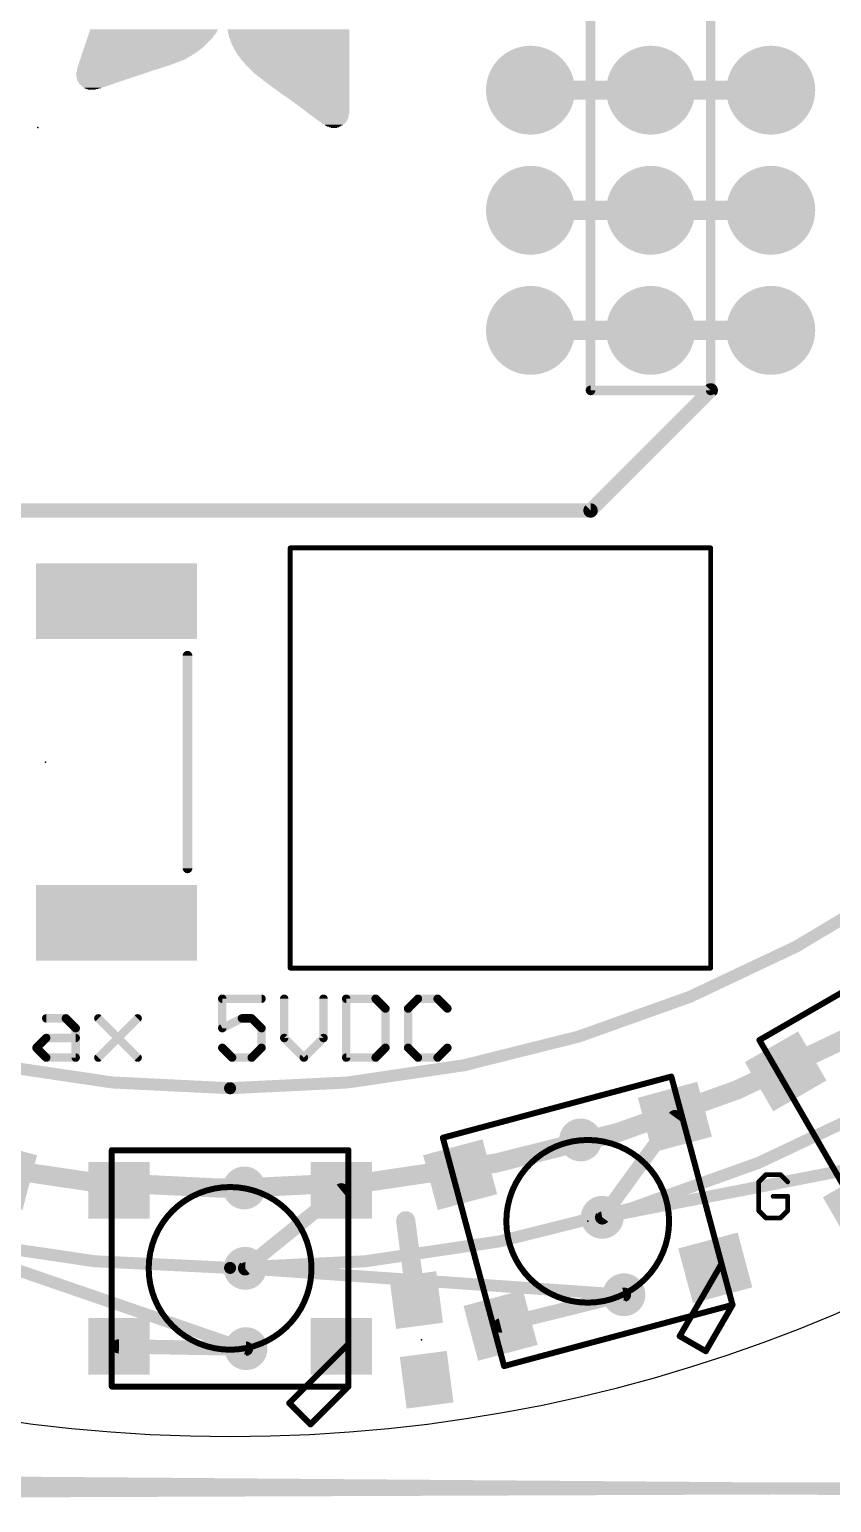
# Model space of a CAD drawing. Extents: x -33.4 to 34.4, y -34.2 to 33.7.
# Drawn here: x -4.24 to 12.71, y -34.16 to -3.01 of the extents above; entities that cross this region are included whole.
import ezdxf

# ---------------------------------------------------------------- set-up
doc = ezdxf.new("R2010")
doc.units = 0
for name, color, linetype in [('1', 12, 'CONTINUOUS'), ('16', 132, 'CONTINUOUS'), ('17', 110, 'CONTINUOUS'), ('18', 110, 'CONTINUOUS'), ('20', 53, 'CONTINUOUS'), ('21', 40, 'CONTINUOUS'), ('23', 40, 'CONTINUOUS')]:
    doc.layers.add(name, color=color, linetype=linetype)

# ---------------------------------------------------------------- blocks, each defined once
blk = doc.blocks.new('RECT')
blk.add_solid([(-0.5, -0.5), (0.5, -0.5), (-0.5, 0.5), (0.5, 0.5)])
blk = doc.blocks.new('ROUNDP')
at = {"const_width": 0.5}
blk.add_lwpolyline([(0, -0.25, 1), (0, 0.25, 1), (0, -0.25)], format="xyb", dxfattribs=at)
blk = doc.blocks.new('ROUNDV')
at = {"const_width": 0.5}
blk.add_lwpolyline([(0, -0.25, 1), (0, 0.25, 1), (0, -0.25)], format="xyb", dxfattribs=at)

msp = doc.modelspace()

# ---------------------------------------------------------------- linework, layer by layer
at = {"layer": '1'}
for points, const_width in [([(0, 29.2, 1), (0, -29.2)], 0.254), ([(-25.4, 0, 0.4142), (0, -25.4)], 0.254), ([(0, -25.4, 0.4142), (25.4, 0)], 0.254), ([(0, -29.2, 0.4142), (29.2, 0)], 0.254), ([(6.35, -4.1884, 1), (6.35, -4.3916)], 0.2032), ([(8.89, -4.1884, 1), (8.89, -4.3916)], 0.2032), ([(8.89, -4.3916, 1), (8.89, -4.1884)], 0.2032), ([(11.43, -4.3916, 1), (11.43, -4.1884)], 0.2032), ([(6.35, -6.7284, 1), (6.35, -6.9316)], 0.2032), ([(8.89, -6.7284, 1), (8.89, -6.9316)], 0.2032), ([(8.89, -6.9316, 1), (8.89, -6.7284)], 0.2032), ([(11.43, -6.9316, 1), (11.43, -6.7284)], 0.2032), ([(6.35, -9.2684, 1), (6.35, -9.4716)], 0.2032), ([(8.89, -9.2684, 1), (8.89, -9.4716)], 0.2032), ([(8.89, -9.4716, 1), (8.89, -9.2684)], 0.2032), ([(11.43, -9.4716, 1), (11.43, -9.2684)], 0.2032), ([(0, -25.3365, 1), (0, -25.4635)], 0.127), ([(0, -25.4635, 1), (0, -25.3365)], 0.127), ([(9.4646, -26.0573, 1), (9.3412, -25.9678)], 0.1524), ([(2.398, -27.6192, 1), (2.302, -27.5008)], 0.1524), ([(3.814, -28.1914, 1), (3.6125, -28.2179)], 0.2032), ([(7.8057, -28.0858, 1), (7.9291, -28.1752)], 0.1524), ([(3.9135, -28.9468, 1), (3.7121, -28.9733)], 0.2032), ([(3.7121, -28.9733, 1), (3.9135, -28.9468)], 0.2032), ([(0, -29.1365, 1), (0, -29.2635)], 0.127), ([(0, -29.2635, 1), (0, -29.1365)], 0.127), ([(0.2705, -29.149, 1), (0.3665, -29.2674)], 0.1524), ([(3.833, -29.8933, 1), (4.0345, -29.8669)], 0.2032), ([(8.3438, -29.8417, 1), (8.307, -29.6938)], 0.1524), ([(5.6988, -30.3426, 1), (5.7356, -30.4905)], 0.1524), ([(-2.3486, -30.7838, 1), (-2.3514, -30.9362)], 0.1524), ([(0.3357, -30.9844, 1), (0.3384, -30.8321)], 0.1524)]:
    msp.add_lwpolyline(points, format="xyb", dxfattribs=dict(at, const_width=const_width))
for points, const_width in [([(8.89, -4.29), (6.35, -4.29)], 0.4064), ([(11.43, -4.29), (8.89, -4.29)], 0.4064), ([(8.89, -6.83), (6.35, -6.83)], 0.4064), ([(8.89, -6.83), (11.43, -6.83)], 0.4064), ([(8.89, -9.37), (6.35, -9.37)], 0.4064), ([(11.43, -9.37), (8.89, -9.37)], 0.4064), ([(7.8674, -28.1305), (9.4029, -26.0126)], 0.3048), ([(0.3185, -29.2082), (2.35, -27.56)], 0.3048), ([(3.7132, -28.2047), (3.8128, -28.9601)], 0.4064), ([(3.8128, -28.9601), (3.9337, -29.8801)], 0.4064), ([(5.7172, -30.4166), (8.3254, -29.7678)], 0.3048), ([(-2.35, -30.86), (0.3371, -30.9082)], 0.3048), ([(-32.258, -33.528), (33.528, -34.036)], 0.254)]:
    msp.add_lwpolyline(points, dxfattribs=dict(at, const_width=const_width))
at = {"layer": '16'}
for points, const_width in [([(-27.5085, -0.3, 0.4142), (-0.3, -27.5085)], 0.4064), ([(0.3, -27.5085, 0.4142), (27.5085, -0.3)], 0.4064), ([(-0.3, -27.4069, 1), (-0.3, -27.6101)], 0.2032), ([(-0.3, -27.6101, 1), (-0.3, -27.4069)], 0.2032), ([(0.3, -27.4069, 1), (0.3, -27.6101)], 0.2032), ([(0.3, -27.6101, 1), (0.3, -27.4069)], 0.2032), ([(7.8553, -28.0682, 1), (7.8795, -28.1928)], 0.127), ([(0.3229, -29.1449, 1), (0.3141, -29.2716)], 0.127), ([(8.3209, -29.8311, 1), (8.3298, -29.7044)], 0.127), ([(0.3164, -30.9683, 1), (0.3577, -30.8482)], 0.127)]:
    msp.add_lwpolyline(points, format="xyb", dxfattribs=dict(at, const_width=const_width))
for points, const_width in [([(15.746, -26.5986), (7.8674, -28.1305)], 0.254), ([(-0.3, -27.5085), (0.3, -27.5085)], 0.4064), ([(0.3371, -30.9082), (-7.252, -28.2956)], 0.254), ([(8.3254, -29.7678), (0.3185, -29.2082)], 0.254), ([(-33.274, -34.036), (33.528, -33.782)], 0.254)]:
    msp.add_lwpolyline(points, dxfattribs=dict(at, const_width=const_width))
at = {"layer": '20', "const_width": 0.1}
for points in [[(1.27, -22.86), (1.27, -13.97)], [(1.27, -13.97), (10.16, -13.97)], [(10.16, -13.97), (10.16, -22.86)], [(10.16, -22.86), (1.27, -22.86)]]:
    msp.add_lwpolyline(points, dxfattribs=at)
at = {"layer": '20', "const_width": 0.05}
for points in [[(1.295, -13.97, 1), (1.245, -13.97)], [(1.27, -13.945, 1), (1.27, -13.995)], [(10.185, -13.97, 1), (10.135, -13.97)], [(10.16, -13.995, 1), (10.16, -13.945)], [(1.27, -22.835, 1), (1.27, -22.885)], [(1.245, -22.86, 1), (1.295, -22.86)], [(10.135, -22.86, 1), (10.185, -22.86)], [(10.16, -22.885, 1), (10.16, -22.835)]]:
    msp.add_lwpolyline(points, format="xyb", dxfattribs=at)
at = {"layer": '20'}
for start, end in [(180, 270), (270, 0)]:
    msp.add_arc((0, 0), 32.766, start, end, dxfattribs=at)
at = {"layer": '21'}
for points, const_width in [([(7.62, 19.84), (7.62, -10.64)], 0.2032), ([(10.16, -10.64), (10.16, 19.84)], 0.2032), ([(7.62, -13.18), (10.16, -10.64)], 0.3048), ([(7.62, -10.64), (10.16, -10.64)], 0.2032), ([(-7.62, -13.18), (7.62, -13.18)], 0.3048), ([(-0.9, -16.25), (-0.9, -20.75)], 0.2032), ([(11.1899, -24.3816), (15.5201, -21.8816)], 0.127), ([(0.6653, -23.5066), (-0.1651, -23.5066)], 0.1778), ([(-0.1651, -23.5066), (-0.1651, -24.1295)], 0.1778), ([(1.1446, -23.5066), (1.1446, -24.3371)], 0.1778), ([(1.9751, -24.3371), (1.9751, -23.5066)], 0.1778), ([(2.4543, -23.5066), (2.4543, -24.7523)], 0.1778), ([(3.0772, -23.5066), (2.4543, -23.5066)], 0.1778), ([(3.2848, -23.7142), (3.0772, -23.5066)], 0.1778), ([(3.2848, -24.5447), (3.2848, -23.7142)], 0.1778), ([(3.9717, -23.5066), (3.7641, -23.7142)], 0.1778), ([(3.7641, -23.7142), (3.7641, -24.5447)], 0.1778), ([(4.3869, -23.5066), (3.9717, -23.5066)], 0.1778), ([(4.5945, -23.7142), (4.3869, -23.5066)], 0.1778), ([(-3.8867, -23.9219), (-3.4715, -23.9219)], 0.1778), ([(-3.4715, -23.9219), (-3.2638, -24.1295)], 0.1778), ([(-2.7846, -23.9219), (-1.9541, -24.7523)], 0.1778), ([(-2.7846, -24.7523), (-1.9541, -23.9219)], 0.1778), ([(-0.1651, -24.1295), (0.2501, -23.9219)], 0.1778), ([(0.2501, -23.9219), (0.4577, -23.9219)], 0.1778), ([(0.4577, -23.9219), (0.6653, -24.1295)], 0.1778), ([(-4.0943, -24.5447), (-3.8867, -24.3371)], 0.1778), ([(-3.8867, -24.3371), (-3.2638, -24.3371)], 0.1778), ([(-3.2638, -24.1295), (-3.2638, -24.7523)], 0.1778), ([(0.6653, -24.1295), (0.6653, -24.5447)], 0.1778), ([(1.1446, -24.3371), (1.5598, -24.7523)], 0.1778), ([(1.5598, -24.7523), (1.9751, -24.3371)], 0.1778), ([(-3.8867, -24.7523), (-4.0943, -24.5447)], 0.1778), ([(0.0425, -24.7523), (-0.1651, -24.5447)], 0.1778), ([(0.6653, -24.5447), (0.4577, -24.7523)], 0.1778), ([(3.0772, -24.7523), (3.2848, -24.5447)], 0.1778), ([(3.7641, -24.5447), (3.9717, -24.7523)], 0.1778), ([(4.3869, -24.7523), (4.5945, -24.5447)], 0.1778), ([(13.6899, -28.7117), (11.1899, -24.3816)], 0.127), ([(-3.2638, -24.7523), (-3.8867, -24.7523)], 0.1778), ([(0.4577, -24.7523), (0.0425, -24.7523)], 0.1778), ([(2.4543, -24.7523), (3.0772, -24.7523)], 0.1778), ([(3.9717, -24.7523), (4.3869, -24.7523)], 0.1778), ([(4.4982, -26.4468), (9.3278, -25.1527)], 0.127), ([(9.3278, -25.1527), (10.389, -29.113)], 0.127), ([(5.7923, -31.2764), (4.4982, -26.4468)], 0.127), ([(-2.5, -26.71), (2.5, -26.71)], 0.127), ([(-2.5, -31.71), (-2.5, -26.71)], 0.127), ([(2.5, -26.71), (2.5, -30.81)], 0.127), ([(11.3285, -27.228), (11.176, -27.3806)], 0.1016), ([(11.176, -27.3806), (11.176, -27.9907)], 0.1016), ([(11.6336, -27.228), (11.3285, -27.228)], 0.1016), ([(11.7861, -27.3806), (11.6336, -27.228)], 0.1016), ([(11.7861, -27.6856), (11.4811, -27.6856)], 0.1016), ([(11.7861, -27.9907), (11.7861, -27.6856)], 0.1016), ([(11.176, -27.9907), (11.3285, -28.1432)], 0.1016), ([(11.6336, -28.1432), (11.7861, -27.9907)], 0.1016), ([(11.3285, -28.1432), (11.6336, -28.1432)], 0.1016), ([(10.389, -29.113), (9.7526, -30.2153)], 0.127), ([(10.389, -29.113), (10.6219, -29.9823)], 0.127), ([(9.7526, -30.2153), (5.7923, -31.2764)], 0.127), ([(9.7526, -30.2153), (9.5051, -30.6439)], 0.127), ([(10.6219, -29.9823), (9.7526, -30.2153)], 0.127), ([(10.0562, -30.9621), (10.6219, -29.9823)], 0.127), ([(2.5, -30.81), (1.6, -31.71)], 0.127), ([(2.5, -30.81), (2.5, -31.71)], 0.127), ([(9.5051, -30.6439), (10.0562, -30.9621)], 0.127), ([(1.6, -31.71), (-2.5, -31.71)], 0.127), ([(1.6, -31.71), (1.25, -32.06)], 0.127), ([(2.5, -31.71), (1.6, -31.71)], 0.127), ([(1.7, -32.51), (2.5, -31.71)], 0.127), ([(1.25, -32.06), (1.7, -32.51)], 0.127)]:
    msp.add_lwpolyline(points, dxfattribs=dict(at, const_width=const_width))
for points, const_width in [([(7.62, -10.5892, 1), (7.62, -10.6908)], 0.1016), ([(7.5692, -10.64, 1), (7.6708, -10.64)], 0.1016), ([(10.2139, -10.6939, 1), (10.1061, -10.5861)], 0.1524), ([(10.1092, -10.64, 1), (10.2108, -10.64)], 0.1016), ([(10.16, -10.6908, 1), (10.16, -10.5892)], 0.1016), ([(7.5661, -13.1261, 1), (7.6739, -13.2339)], 0.1524), ([(7.62, -13.2562, 1), (7.62, -13.1038)], 0.1524), ([(-0.8492, -16.25, 1), (-0.9508, -16.25)], 0.1016), ([(-0.9508, -20.75, 1), (-0.8492, -20.75)], 0.1016), ([(-0.1651, -23.4622, 1), (-0.1651, -23.5511)], 0.0889), ([(-0.1207, -23.5066, 1), (-0.2096, -23.5066)], 0.0889), ([(0.6653, -23.5511, 1), (0.6653, -23.4622)], 0.0889), ([(1.1891, -23.5066, 1), (1.1002, -23.5066)], 0.0889), ([(2.0195, -23.5066, 1), (1.9306, -23.5066)], 0.0889), ([(2.4988, -23.5066, 1), (2.4099, -23.5066)], 0.0889), ([(2.4543, -23.4622, 1), (2.4543, -23.5511)], 0.0889), ([(3.1086, -23.4752, 1), (3.0457, -23.5381)], 0.0889), ([(3.0772, -23.5511, 1), (3.0772, -23.4622)], 0.0889), ([(3.3292, -23.7142, 1), (3.2403, -23.7142)], 0.0889), ([(3.2534, -23.7457, 1), (3.3162, -23.6828)], 0.0889), ([(3.8085, -23.7142, 1), (3.7196, -23.7142)], 0.0889), ([(3.7326, -23.6828, 1), (3.7955, -23.7457)], 0.0889), ([(3.9717, -23.4622, 1), (3.9717, -23.5511)], 0.0889), ([(4.0031, -23.5381, 1), (3.9402, -23.4752)], 0.0889), ([(4.4183, -23.4752, 1), (4.3555, -23.5381)], 0.0889), ([(4.3869, -23.5511, 1), (4.3869, -23.4622)], 0.0889), ([(4.5631, -23.7457, 1), (4.6259, -23.6828)], 0.0889), ([(-3.8867, -23.8774, 1), (-3.8867, -23.9663)], 0.0889), ([(-3.44, -23.8904, 1), (-3.5029, -23.9533)], 0.0889), ([(-3.4715, -23.9663, 1), (-3.4715, -23.8774)], 0.0889), ([(-2.7531, -23.8904, 1), (-2.816, -23.9533)], 0.0889), ([(-1.9227, -23.9533, 1), (-1.9855, -23.8904)], 0.0889), ([(0.2501, -23.8774, 1), (0.2501, -23.9663)], 0.0889), ([(0.27, -23.9616, 1), (0.2302, -23.8821)], 0.0889), ([(0.4892, -23.8904, 1), (0.4263, -23.9533)], 0.0889), ([(0.4577, -23.9663, 1), (0.4577, -23.8774)], 0.0889), ([(-3.8867, -24.2926, 1), (-3.8867, -24.3815)], 0.0889), ([(-3.8552, -24.3685, 1), (-3.9181, -24.3057)], 0.0889), ([(-3.2194, -24.1295, 1), (-3.3083, -24.1295)], 0.0889), ([(-3.2953, -24.1609, 1), (-3.2324, -24.098)], 0.0889), ([(-3.2638, -24.3815, 1), (-3.2638, -24.2926)], 0.0889), ([(-0.185, -24.0897, 1), (-0.1452, -24.1692)], 0.0889), ([(-0.2096, -24.1295, 1), (-0.1207, -24.1295)], 0.0889), ([(0.7098, -24.1295, 1), (0.6209, -24.1295)], 0.0889), ([(0.6339, -24.1609, 1), (0.6968, -24.098)], 0.0889), ([(1.176, -24.3057, 1), (1.1132, -24.3685)], 0.0889), ([(1.1002, -24.3371, 1), (1.1891, -24.3371)], 0.0889), ([(1.9306, -24.3371, 1), (2.0195, -24.3371)], 0.0889), ([(2.0065, -24.3685, 1), (1.9436, -24.3057)], 0.0889), ([(-4.0629, -24.5133, 1), (-4.1257, -24.5761)], 0.0889), ([(-4.1257, -24.5133, 1), (-4.0629, -24.5761)], 0.0889), ([(-0.1337, -24.5133, 1), (-0.1965, -24.5761)], 0.0889), ([(0.6209, -24.5447, 1), (0.7098, -24.5447)], 0.0889), ([(0.6968, -24.5761, 1), (0.6339, -24.5133)], 0.0889), ([(3.2403, -24.5447, 1), (3.3292, -24.5447)], 0.0889), ([(3.3162, -24.5761, 1), (3.2534, -24.5133)], 0.0889), ([(3.7196, -24.5447, 1), (3.8085, -24.5447)], 0.0889), ([(3.7955, -24.5133, 1), (3.7326, -24.5761)], 0.0889), ([(4.6259, -24.5761, 1), (4.5631, -24.5133)], 0.0889), ([(11.2174, -24.3657, 1), (11.1624, -24.3974)], 0.0635), ([(11.1741, -24.3541, 1), (11.2058, -24.4091)], 0.0635), ([(-3.8867, -24.7079, 1), (-3.8867, -24.7968)], 0.0889), ([(-3.9181, -24.7837, 1), (-3.8552, -24.7209)], 0.0889), ([(-3.3083, -24.7523, 1), (-3.2194, -24.7523)], 0.0889), ([(-3.2638, -24.7968, 1), (-3.2638, -24.7079)], 0.0889), ([(-2.816, -24.7209, 1), (-2.7531, -24.7837)], 0.0889), ([(-1.9855, -24.7837, 1), (-1.9227, -24.7209)], 0.0889), ([(0.0425, -24.7079, 1), (0.0425, -24.7968)], 0.0889), ([(0.0111, -24.7837, 1), (0.0739, -24.7209)], 0.0889), ([(0.4263, -24.7209, 1), (0.4892, -24.7837)], 0.0889), ([(0.4577, -24.7968, 1), (0.4577, -24.7079)], 0.0889), ([(1.5284, -24.7209, 1), (1.5913, -24.7837)], 0.0889), ([(1.5284, -24.7837, 1), (1.5913, -24.7209)], 0.0889), ([(2.4543, -24.7079, 1), (2.4543, -24.7968)], 0.0889), ([(2.4099, -24.7523, 1), (2.4988, -24.7523)], 0.0889), ([(3.0457, -24.7209, 1), (3.1086, -24.7837)], 0.0889), ([(3.0772, -24.7968, 1), (3.0772, -24.7079)], 0.0889), ([(3.9717, -24.7079, 1), (3.9717, -24.7968)], 0.0889), ([(3.9402, -24.7837, 1), (4.0031, -24.7209)], 0.0889), ([(4.3555, -24.7209, 1), (4.4183, -24.7837)], 0.0889), ([(4.3869, -24.7968, 1), (4.3869, -24.7079)], 0.0889), ([(9.3585, -25.1445, 1), (9.2972, -25.1609)], 0.0635), ([(9.336, -25.1834, 1), (9.3196, -25.122)], 0.0635), ([(4.5289, -26.4386, 1), (4.4675, -26.455)], 0.0635), ([(4.49, -26.4161, 1), (4.5064, -26.4775)], 0.0635), ([(7.5601, -29.935, 1), (7.5601, -26.4941, 1), (7.5601, -29.935)], 0.127), ([(-2.4682, -26.71, 1), (-2.5318, -26.71)], 0.0635), ([(-2.5, -26.6783, 1), (-2.5, -26.7417)], 0.0635), ([(2.5318, -26.71, 1), (2.4682, -26.71)], 0.0635), ([(2.5, -26.7417, 1), (2.5, -26.6783)], 0.0635), ([(11.2014, -27.3806, 1), (11.1506, -27.3806)], 0.0508), ([(11.158, -27.3626, 1), (11.194, -27.3985)], 0.0508), ([(11.3285, -27.2026, 1), (11.3285, -27.2534)], 0.0508), ([(11.3465, -27.246, 1), (11.3106, -27.2101)], 0.0508), ([(11.6516, -27.2101, 1), (11.6156, -27.246)], 0.0508), ([(11.6336, -27.2534, 1), (11.6336, -27.2026)], 0.0508), ([(11.7682, -27.3985, 1), (11.8041, -27.3626)], 0.0508), ([(0, -30.9305, 1), (0, -27.4895, 1), (0, -30.9305)], 0.127), ([(11.4811, -27.6602, 1), (11.4811, -27.711)], 0.0508), ([(11.8115, -27.6856, 1), (11.7607, -27.6856)], 0.0508), ([(11.7861, -27.711, 1), (11.7861, -27.6602)], 0.0508), ([(11.194, -27.9727, 1), (11.158, -28.0086)], 0.0508), ([(11.1506, -27.9907, 1), (11.2014, -27.9907)], 0.0508), ([(11.7607, -27.9907, 1), (11.8115, -27.9907)], 0.0508), ([(11.8041, -28.0086, 1), (11.7682, -27.9727)], 0.0508), ([(11.3285, -28.1178, 1), (11.3285, -28.1686)], 0.0508), ([(11.3106, -28.1612, 1), (11.3465, -28.1252)], 0.0508), ([(11.6156, -28.1252, 1), (11.6516, -28.1612)], 0.0508), ([(11.6336, -28.1686, 1), (11.6336, -28.1178)], 0.0508), ([(10.4196, -29.1048, 1), (10.3583, -29.1212)], 0.0635), ([(10.3583, -29.1212, 1), (10.4196, -29.1048)], 0.0635), ([(10.4165, -29.1289, 1), (10.3615, -29.0971)], 0.0635), ([(9.7444, -30.1846, 1), (9.7608, -30.2459)], 0.0635), ([(9.7251, -30.1994, 1), (9.7801, -30.2312)], 0.0635), ([(9.7801, -30.2312, 1), (9.7251, -30.1994)], 0.0635), ([(9.7608, -30.2459, 1), (9.7444, -30.1846)], 0.0635), ([(10.5912, -29.9906, 1), (10.6526, -29.9741)], 0.0635), ([(10.6494, -29.9982, 1), (10.5944, -29.9665)], 0.0635), ([(10.6301, -30.013, 1), (10.6137, -29.9517)], 0.0635), ([(2.5318, -30.81, 1), (2.4682, -30.81)], 0.0635), ([(2.4682, -30.81, 1), (2.5318, -30.81)], 0.0635), ([(2.5225, -30.8325, 1), (2.4775, -30.7875)], 0.0635), ([(9.521, -30.6164, 1), (9.4892, -30.6714)], 0.0635), ([(9.4776, -30.6281, 1), (9.5326, -30.6598)], 0.0635), ([(10.0287, -30.9463, 1), (10.0837, -30.978)], 0.0635), ([(10.0404, -30.9896, 1), (10.0721, -30.9346)], 0.0635), ([(5.7841, -31.2458, 1), (5.8005, -31.3071)], 0.0635), ([(5.7616, -31.2847, 1), (5.823, -31.2682)], 0.0635), ([(-2.5318, -31.71, 1), (-2.4682, -31.71)], 0.0635), ([(-2.5, -31.6783, 1), (-2.5, -31.7417)], 0.0635), ([(1.5775, -31.6875, 1), (1.6225, -31.7325)], 0.0635), ([(1.6, -31.6783, 1), (1.6, -31.7417)], 0.0635), ([(1.6225, -31.7325, 1), (1.5775, -31.6875)], 0.0635), ([(1.6, -31.7417, 1), (1.6, -31.6783)], 0.0635), ([(2.4682, -31.71, 1), (2.5318, -31.71)], 0.0635), ([(2.5225, -31.7325, 1), (2.4775, -31.6875)], 0.0635), ([(2.5, -31.7417, 1), (2.5, -31.6783)], 0.0635), ([(1.2725, -32.0375, 1), (1.2275, -32.0825)], 0.0635), ([(1.2275, -32.0375, 1), (1.2725, -32.0825)], 0.0635), ([(1.6775, -32.4875, 1), (1.7225, -32.5325)], 0.0635), ([(1.6775, -32.5325, 1), (1.7225, -32.4875)], 0.0635)]:
    msp.add_lwpolyline(points, format="xyb", dxfattribs=dict(at, const_width=const_width))
at = {"layer": '23'}
for p in [(-4.064, -5.08), (-3.9, -18.5), (7.5601, -28.2146), (0, -29.21), (4.0447, -30.7228)]:
    msp.add_point(p, dxfattribs=at)

# ---------------------------------------------------------------- block references
at = {"layer": '1'}
for p, xscale, yscale in [((-2.4, -15.1), 3.4, 1.6), ((-2.4, -21.9), 3.4, 1.6), ((-2.35, -27.56), 1.3, 1.2), ((2.35, -27.56), 1.3, 1.2), ((-2.35, -30.86), 1.3, 1.2), ((2.35, -30.86), 1.3, 1.2)]:
    msp.add_blockref('RECT', p, dxfattribs=dict(at, xscale=xscale, yscale=yscale))
at = {"layer": '1', "xscale": 1.3, "yscale": 1.2}
for p, rotation in [((11.7448, -25.0427), 30), ((9.4029, -26.0126), 15), ((-4.8631, -27.229), 345), ((4.8631, -27.229), 15), ((13.3948, -27.9006), 30), ((10.257, -29.2001), 15), ((5.7172, -30.4166), 15)]:
    msp.add_blockref('RECT', p, dxfattribs=dict(at, rotation=rotation))
at = {"layer": '1', "xscale": 1.1, "rotation": 277.5}
for p in [(3.9337, -29.8801), (4.1556, -31.5656)]:
    msp.add_blockref('RECT', p, dxfattribs=at)
at = {"layer": '17', "xscale": 1.8796, "yscale": 1.8796}
for p in [(6.35, -4.29), (6.35, -4.29), (11.43, -4.29), (11.43, -4.29), (6.35, -6.83), (6.35, -6.83), (11.43, -6.83), (11.43, -6.83), (6.35, -9.37), (6.35, -9.37), (11.43, -9.37), (11.43, -9.37)]:
    msp.add_blockref('ROUNDP', p, dxfattribs=at)
at = {"layer": '17', "xscale": 1.8796, "yscale": 1.8796, "rotation": 180}
for p in [(8.89, -4.29), (8.89, -4.29), (8.89, -6.83), (8.89, -6.83), (8.89, -9.37), (8.89, -9.37)]:
    msp.add_blockref('ROUNDP', p, dxfattribs=at)
at = {"layer": '18', "xscale": 0.9064, "yscale": 0.9064}
for p in [(7.4094, -26.4935), (7.4094, -26.4935), (0.3, -27.5085), (0.3, -27.5085), (7.8674, -28.1305), (7.8674, -28.1305), (0.3185, -29.2082), (0.3185, -29.2082), (8.3254, -29.7678), (8.3254, -29.7678), (0.3371, -30.9082), (0.3371, -30.9082)]:
    msp.add_blockref('ROUNDV', p, dxfattribs=at)
at = {"layer": '21'}
for p, xscale, yscale in [((-1.6542, -3.1102), 2.6822, 0.014), ((-1.6332, -3.0683), 2.6962, 0.014), ((-1.6402, -3.0823), 2.6822, 0.014), ((-1.6472, -3.0962), 2.6682, 0.0139), ((-1.6193, -3.0264), 2.6963, 0.014), ((-1.6193, -3.0404), 2.6963, 0.014), ((-1.6262, -3.0544), 2.6823, 0.0139), ((-1.6053, -3.0125), 2.6962, 0.0139), ((1.2237, -3.0125), 2.5705, 0.0139), ((1.2307, -3.0264), 2.5845, 0.014), ((1.2377, -3.0404), 2.5705, 0.014), ((1.2377, -3.0544), 2.5705, 0.0139), ((1.2377, -3.0683), 2.5705, 0.014), ((1.2377, -3.0823), 2.5705, 0.014), ((1.2446, -3.0962), 2.5566, 0.0139), ((1.2446, -3.1102), 2.5566, 0.014), ((-1.8568, -3.4176), 2.4727, 0.014), ((-1.8428, -3.4036), 2.5006, 0.014), ((-1.8638, -3.4316), 2.4587, 0.0139), ((-1.8148, -3.3617), 2.5286, 0.014), ((-1.8218, -3.3757), 2.5146, 0.0139), ((-1.8288, -3.3896), 2.5006, 0.014), ((-1.7869, -3.3198), 2.5565, 0.014), ((-1.7939, -3.3338), 2.5425, 0.0139), ((-1.8009, -3.3477), 2.5285, 0.014), ((-1.766, -3.2919), 2.5705, 0.0139), ((-1.773, -3.3058), 2.5565, 0.014), ((-1.759, -3.2779), 2.5845, 0.014), ((-1.731, -3.236), 2.6124, 0.0139), ((-1.738, -3.2499), 2.5984, 0.014), ((-1.745, -3.2639), 2.5844, 0.014), ((-1.7031, -3.1941), 2.6403, 0.0139), ((-1.7101, -3.208), 2.6263, 0.014), ((-1.717, -3.222), 2.6124, 0.014), ((-1.6822, -3.1522), 2.6543, 0.0139), ((-1.6822, -3.1661), 2.6543, 0.014), ((-1.6891, -3.1801), 2.6404, 0.014), ((-1.6612, -3.1242), 2.6683, 0.014), ((-1.6682, -3.1382), 2.6543, 0.014), ((1.2446, -3.1242), 2.5566, 0.014), ((1.2516, -3.1382), 2.5426, 0.014), ((1.2516, -3.1522), 2.5426, 0.0139), ((1.2516, -3.1661), 2.5426, 0.014), ((1.2516, -3.1801), 2.5426, 0.014), ((1.2586, -3.1941), 2.5286, 0.0139), ((1.2586, -3.208), 2.5286, 0.014), ((1.2656, -3.222), 2.5146, 0.014), ((1.2656, -3.236), 2.5146, 0.0139), ((1.2656, -3.2499), 2.5146, 0.014), ((1.2726, -3.2639), 2.5007, 0.014), ((1.2726, -3.2779), 2.5007, 0.014), ((1.2795, -3.2919), 2.4867, 0.0139), ((1.2795, -3.3058), 2.4867, 0.014), ((1.2795, -3.3198), 2.4867, 0.014), ((1.2866, -3.3338), 2.4727, 0.0139), ((1.2866, -3.3477), 2.4727, 0.014), ((1.2935, -3.3617), 2.4588, 0.014), ((1.2935, -3.3757), 2.4588, 0.0139), ((1.3005, -3.3896), 2.4448, 0.014), ((1.3005, -3.4036), 2.4448, 0.014), ((1.3075, -3.4176), 2.4308, 0.014), ((1.3075, -3.4316), 2.4308, 0.0139), ((-2.1431, -3.697), 2.0955, 0.014), ((-2.1641, -3.7109), 2.0536, 0.0139), ((-2.1781, -3.7249), 2.0257, 0.014), ((-2.199, -3.7389), 1.9838, 0.014), ((-2.0873, -3.6551), 2.1793, 0.0139), ((-2.1082, -3.669), 2.1374, 0.014), ((-2.1221, -3.683), 2.1095, 0.014), ((-2.0523, -3.6271), 2.2212, 0.014), ((-2.0663, -3.6411), 2.1933, 0.014), ((-2.0383, -3.6132), 2.2491, 0.0139), ((-1.9965, -3.5713), 2.3051, 0.0139), ((-2.0105, -3.5852), 2.2771, 0.014), ((-2.0244, -3.5992), 2.2492, 0.014), ((-1.9546, -3.5293), 2.3609, 0.014), ((-1.9685, -3.5433), 2.333, 0.014), ((-1.9755, -3.5573), 2.319, 0.014), ((-1.9126, -3.4874), 2.4168, 0.014), ((-1.9266, -3.5014), 2.3888, 0.014), ((-1.9336, -3.5154), 2.3749, 0.0139), ((-1.8777, -3.4455), 2.4588, 0.014), ((-1.8917, -3.4595), 2.4308, 0.014), ((-1.8987, -3.4735), 2.4169, 0.0139), ((1.3145, -3.4455), 2.4169, 0.014), ((1.3215, -3.4595), 2.4029, 0.014), ((1.3215, -3.4735), 2.4029, 0.0139), ((1.3285, -3.4874), 2.3889, 0.014), ((1.3285, -3.5014), 2.3889, 0.014), ((1.3355, -3.5154), 2.3749, 0.0139), ((1.3424, -3.5293), 2.361, 0.014), ((1.3424, -3.5433), 2.361, 0.014), ((1.3494, -3.5573), 2.347, 0.014), ((1.3564, -3.5713), 2.333, 0.0139), ((1.3634, -3.5852), 2.3191, 0.014), ((1.3634, -3.5992), 2.3191, 0.014), ((1.3703, -3.6132), 2.3051, 0.0139), ((1.3774, -3.6271), 2.2911, 0.014), ((1.3843, -3.6411), 2.2772, 0.014), ((1.3843, -3.6551), 2.2772, 0.0139), ((1.3913, -3.669), 2.2632, 0.014), ((1.3983, -3.683), 2.2492, 0.014), ((1.4053, -3.697), 2.2352, 0.014), ((1.4123, -3.7109), 2.2213, 0.0139), ((1.4123, -3.7249), 2.2213, 0.014), ((1.4193, -3.7389), 2.2073, 0.014), ((-2.5064, -3.9205), 1.4809, 0.014), ((-2.5693, -3.9624), 1.3551, 0.014), ((-2.6112, -3.9904), 1.2713, 0.0139), ((-2.4854, -3.9065), 1.5228, 0.014), ((-2.5273, -3.9345), 1.439, 0.0139), ((-2.5483, -3.9484), 1.397, 0.014), ((-2.5902, -3.9764), 1.3132, 0.014), ((-2.6321, -4.0043), 1.2294, 0.014), ((-2.653, -4.0183), 1.1875, 0.014), ((-2.4156, -3.8646), 1.6345, 0.014), ((-2.4575, -3.8926), 1.5507, 0.0139), ((-2.688, -4.0462), 1.0897, 0.014), ((-2.3666, -3.8367), 1.7323, 0.014), ((-2.3876, -3.8507), 1.6904, 0.0139), ((-2.4365, -3.8786), 1.5926, 0.014), ((-2.667, -4.0323), 1.1316, 0.0139), ((-2.3178, -3.8087), 1.8021, 0.014), ((-2.2968, -3.7948), 1.844, 0.0139), ((-2.3387, -3.8227), 1.7602, 0.014), ((-2.2269, -3.7529), 1.9558, 0.0139), ((-2.2479, -3.7668), 1.9138, 0.014), ((-2.2689, -3.7808), 1.8719, 0.014), ((1.4263, -3.7529), 2.1933, 0.0139), ((1.4332, -3.7668), 2.1794, 0.014), ((1.4402, -3.7808), 2.1654, 0.014), ((1.4472, -3.7948), 2.1514, 0.0139), ((1.4542, -3.8087), 2.1375, 0.014), ((1.4612, -3.8227), 2.1235, 0.014), ((1.4682, -3.8367), 2.1095, 0.014), ((1.4751, -3.8507), 2.0955, 0.0139), ((1.4821, -3.8646), 2.0816, 0.014), ((1.4891, -3.8786), 2.0676, 0.014), ((1.4961, -3.8926), 2.0536, 0.0139), ((1.503, -3.9065), 2.0397, 0.014), ((1.5101, -3.9205), 2.0257, 0.014), ((1.5171, -3.9345), 2.0117, 0.0139), ((1.524, -3.9484), 1.9978, 0.014), ((1.538, -3.9624), 1.9698, 0.014), ((1.545, -3.9764), 1.9558, 0.014), ((1.552, -3.9904), 1.9419, 0.0139), ((1.559, -4.0043), 1.9279, 0.014), ((1.5729, -4.0183), 1.9, 0.014), ((1.5799, -4.0323), 1.886, 0.0139), ((1.5869, -4.0462), 1.872, 0.014), ((-2.7299, -4.0742), 1.0059, 0.0139), ((-2.7089, -4.0602), 1.0478, 0.014), ((-2.7439, -4.0881), 0.9499, 0.014), ((-2.7648, -4.1021), 0.908, 0.014), ((-2.7788, -4.1161), 0.8521, 0.014), ((-2.7928, -4.13), 0.7963, 0.0139), ((-2.8137, -4.144), 0.7544, 0.014), ((-2.8277, -4.158), 0.6985, 0.014), ((-2.8416, -4.1719), 0.6426, 0.0139), ((-2.8556, -4.1859), 0.5868, 0.014), ((-2.8696, -4.1999), 0.5309, 0.014), ((-2.8835, -4.2138), 0.475, 0.0139), ((-2.8906, -4.2278), 0.4051, 0.014), ((-2.9045, -4.2418), 0.3492, 0.014), ((-2.9184, -4.2558), 0.2655, 0.014), ((-2.9255, -4.2698), 0.1677, 0.0139), ((1.6009, -4.0602), 1.8441, 0.014), ((1.6079, -4.0742), 1.8301, 0.0139), ((1.6149, -4.0881), 1.8161, 0.014), ((1.6288, -4.1021), 1.7882, 0.014), ((1.6358, -4.1161), 1.7742, 0.014), ((1.6498, -4.13), 1.7463, 0.0139), ((1.6568, -4.144), 1.7323, 0.014), ((1.6637, -4.158), 1.7184, 0.014), ((1.6777, -4.1719), 1.6904, 0.0139), ((1.6847, -4.1859), 1.6764, 0.014), ((1.6917, -4.1999), 1.6625, 0.014), ((1.7057, -4.2138), 1.6345, 0.0139), ((1.7126, -4.2278), 1.6206, 0.014), ((1.7196, -4.2418), 1.6066, 0.014), ((1.7336, -4.2558), 1.5787, 0.014), ((1.7406, -4.2698), 1.5647, 0.0139), ((1.7546, -4.2837), 1.5367, 0.014), ((1.7615, -4.2977), 1.5228, 0.014), ((1.7685, -4.3117), 1.5088, 0.0139), ((1.7825, -4.3256), 1.4809, 0.014), ((1.7894, -4.3396), 1.4669, 0.014), ((1.7965, -4.3536), 1.4529, 0.0139), ((1.8104, -4.3675), 1.425, 0.014), ((1.8174, -4.3815), 1.411, 0.014), ((1.8314, -4.3955), 1.3831, 0.014), ((1.8384, -4.4095), 1.3691, 0.0139), ((1.8454, -4.4234), 1.3551, 0.014), ((1.8593, -4.4374), 1.3272, 0.014), ((1.8663, -4.4514), 1.3132, 0.0139), ((1.8733, -4.4653), 1.2993, 0.014), ((1.8873, -4.4793), 1.2713, 0.014), ((1.8942, -4.4933), 1.2573, 0.0139), ((1.9012, -4.5072), 1.2434, 0.014), ((1.9152, -4.5212), 1.2154, 0.014), ((1.9222, -4.5352), 1.2015, 0.014), ((1.9362, -4.5492), 1.1735, 0.0139), ((1.9431, -4.5631), 1.1596, 0.014), ((1.9501, -4.5771), 1.1456, 0.014), ((1.9641, -4.5911), 1.1176, 0.0139), ((1.9711, -4.605), 1.1037, 0.014), ((1.9781, -4.619), 1.0897, 0.014), ((1.992, -4.633), 1.0618, 0.0139), ((1.999, -4.6469), 1.0478, 0.014), ((2.006, -4.6609), 1.0338, 0.014), ((2.02, -4.6749), 1.0059, 0.014), ((2.027, -4.6889), 0.9919, 0.0139), ((2.0409, -4.7028), 0.964, 0.014), ((2.0479, -4.7168), 0.95, 0.014), ((2.0549, -4.7308), 0.936, 0.0139), ((2.0689, -4.7447), 0.9081, 0.014), ((2.0758, -4.7587), 0.8941, 0.014), ((2.0828, -4.7727), 0.8802, 0.0139), ((2.0968, -4.7866), 0.8522, 0.014), ((2.0968, -4.8006), 0.8242, 0.014), ((2.1038, -4.8146), 0.8103, 0.014), ((2.1178, -4.8285), 0.7823, 0.0139), ((2.1247, -4.8425), 0.7684, 0.014), ((2.1387, -4.8565), 0.7404, 0.014), ((2.1387, -4.8704), 0.7125, 0.0139), ((2.1457, -4.8844), 0.6985, 0.014), ((2.1597, -4.8984), 0.6705, 0.014), ((2.1596, -4.9123), 0.6426, 0.0139), ((2.1666, -4.9263), 0.6286, 0.014), ((2.1736, -4.9403), 0.5868, 0.014), ((2.1736, -4.9543), 0.5588, 0.014), ((2.1875, -4.9683), 0.5309, 0.0139), ((2.1875, -4.9822), 0.5029, 0.014), ((2.1876, -4.9962), 0.475, 0.014), ((2.1875, -5.0102), 0.4191, 0.0139), ((2.1946, -5.0241), 0.3772, 0.014), ((2.1875, -5.0381), 0.3353, 0.014), ((2.1876, -5.0521), 0.2794, 0.0139), ((2.1946, -5.066), 0.2095, 0.014), ((2.1946, -5.08), 0.1257, 0.014)]:
    msp.add_blockref('RECT', p, dxfattribs=dict(at, xscale=xscale, yscale=yscale))

doc.saveas('drawing.dxf')
